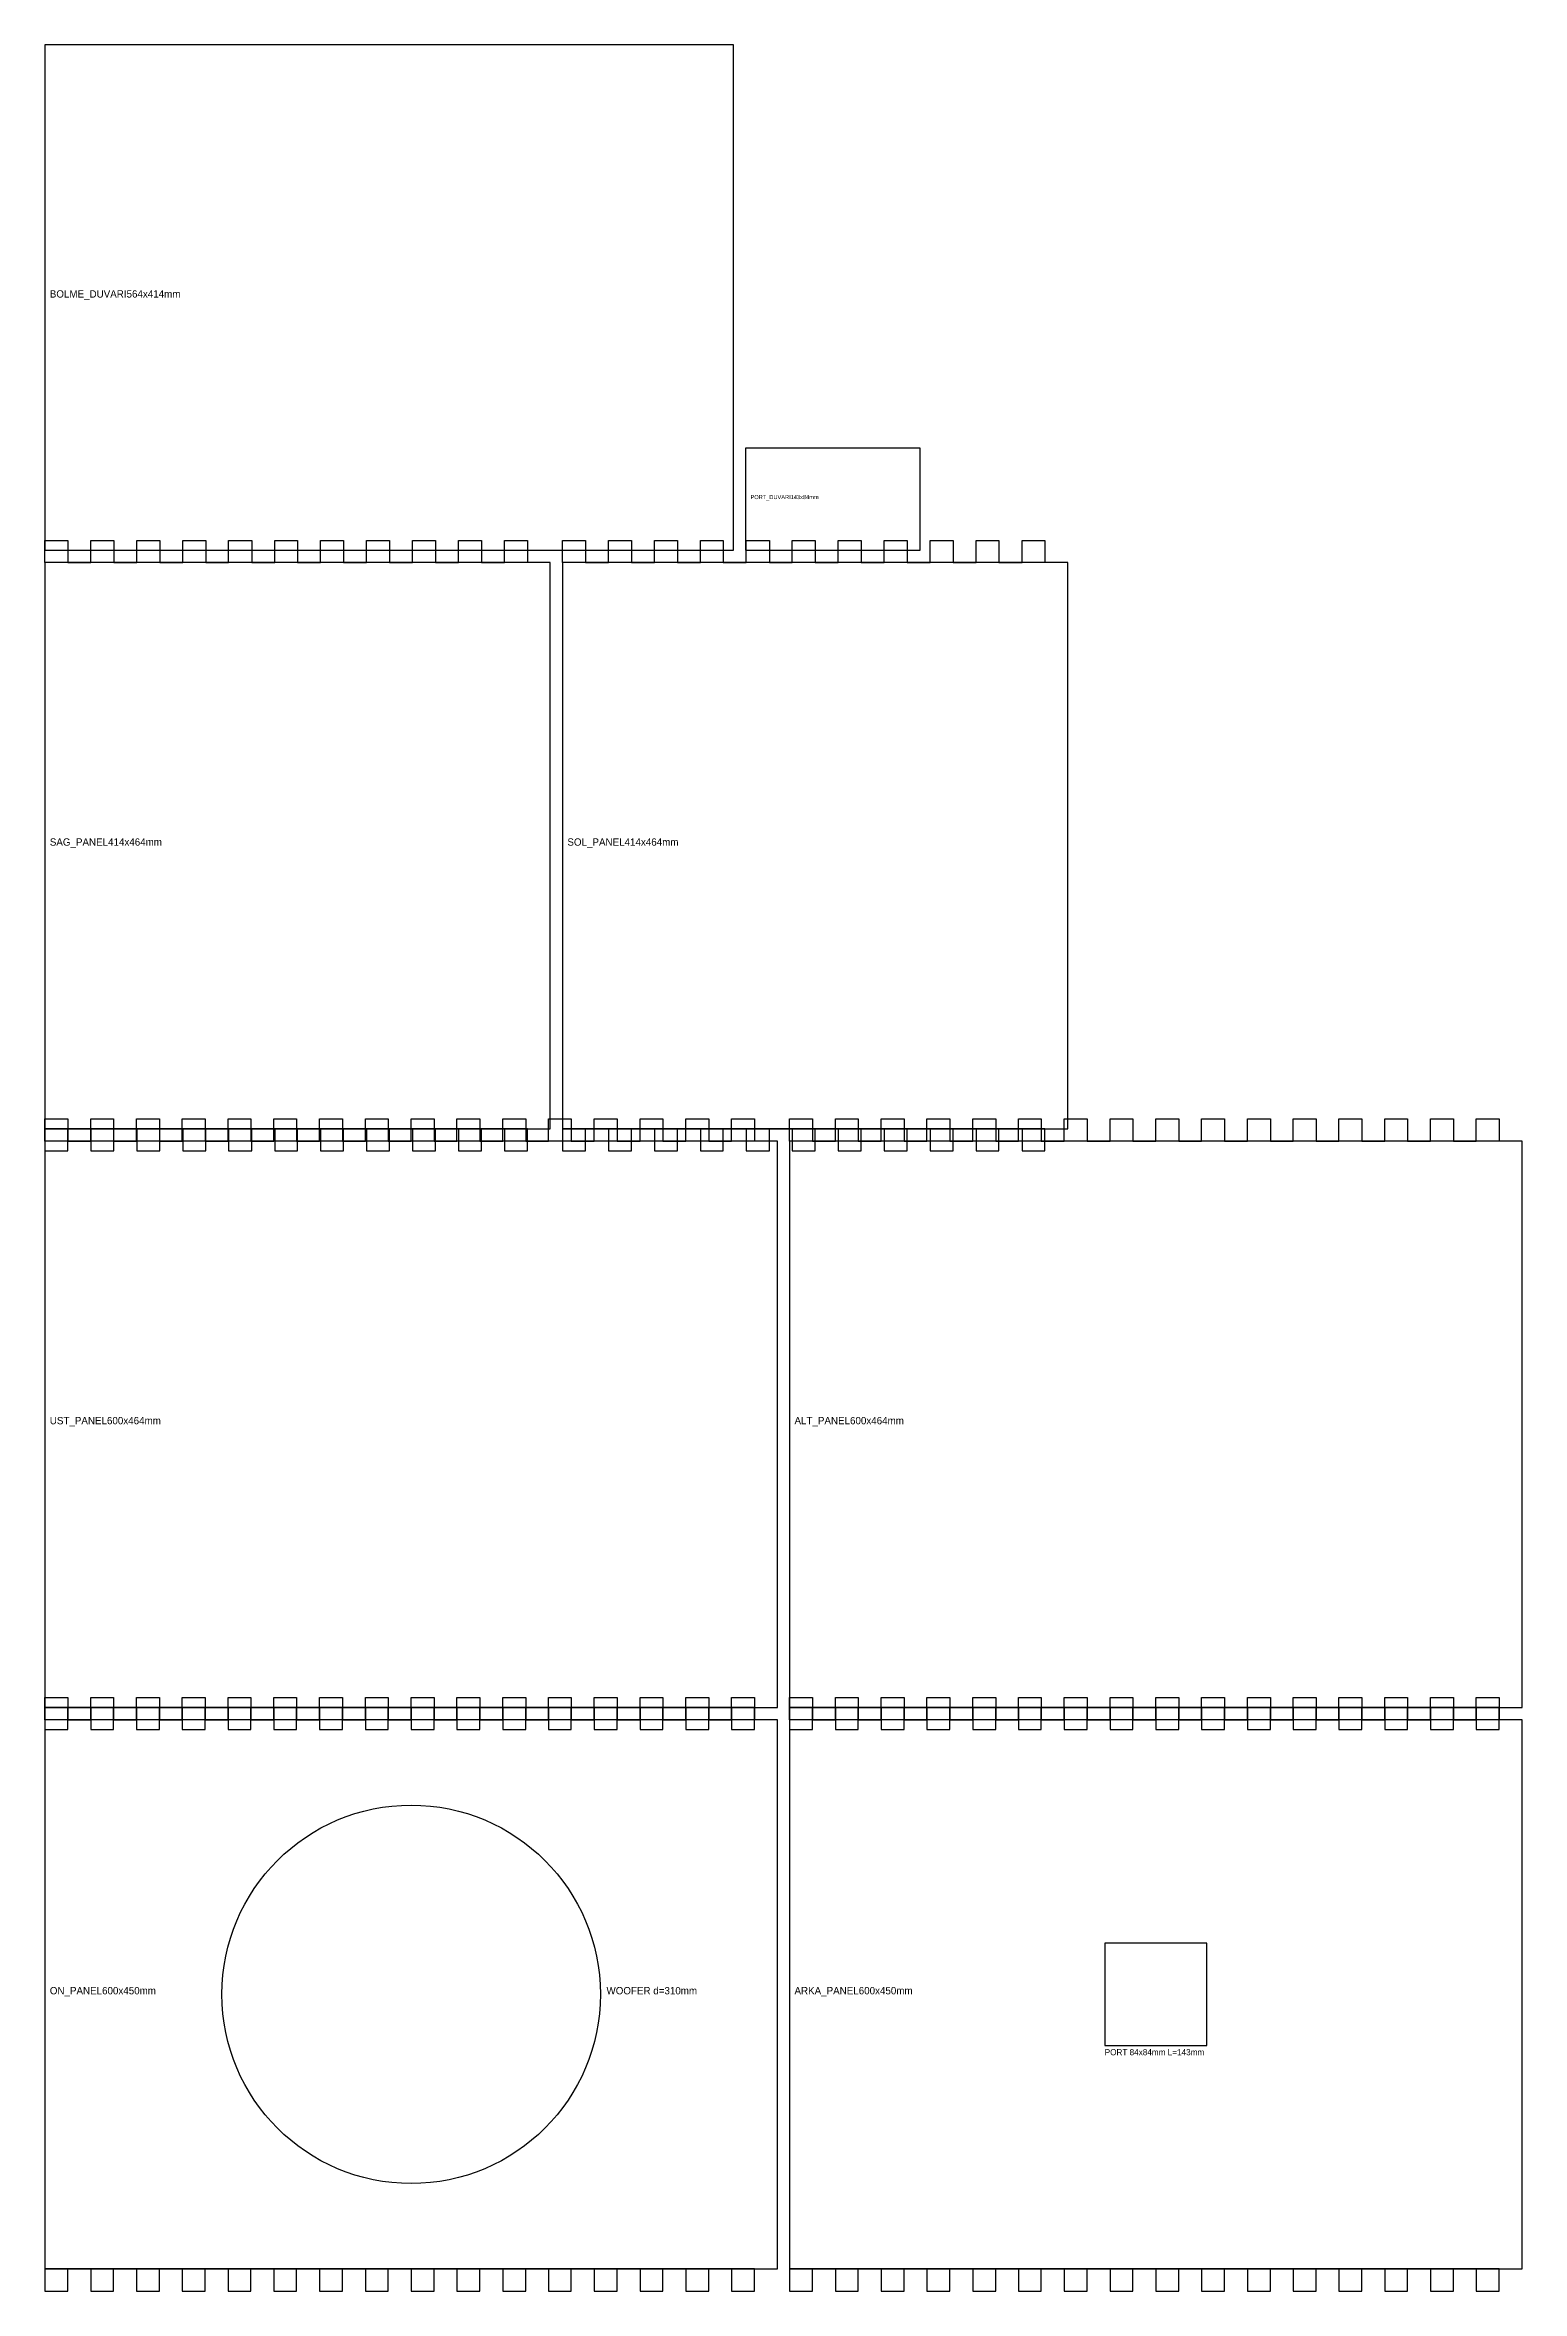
# Model space of a CAD drawing. Header units: millimetres. Extents: x 0 to 1210, y -18 to 1822.
import ezdxf

# ---------------------------------------------------------------- set-up
doc = ezdxf.new("R2010")
doc.units = ezdxf.units.MM
for name, color, linetype in [('CUT_RED', 1, 'Continuous'), ('DIVIDER_YELLOW', 2, 'Continuous'), ('ENGRAVE_BLUE', 5, 'Continuous'), ('PORT_GREEN', 3, 'Continuous')]:
    doc.layers.add(name, color=color, linetype=linetype)

msp = doc.modelspace()

# ---------------------------------------------------------------- linework, layer by layer
at = {"layer": 'CUT_RED'}
for points in [[(0, 1398), (0, 1416.1), (18.8, 1416.1), (18.8, 1398), (37.6, 1398), (37.6, 1416.1), (56.5, 1416.1), (56.5, 1398), (75.3, 1398), (75.3, 1416.1), (94.1, 1416.1), (94.1, 1398), (112.9, 1398), (112.9, 1416.1), (131.7, 1416.1), (131.7, 1398), (150.5, 1398), (150.5, 1416.1), (169.4, 1416.1), (169.4, 1398), (188.2, 1398), (188.2, 1416.1), (207, 1416.1), (207, 1398), (225.8, 1398), (225.8, 1416.1), (244.6, 1416.1), (244.6, 1398), (263.5, 1398), (263.5, 1416.1), (282.3, 1416.1), (282.3, 1398), (301.1, 1398), (301.1, 1416.1), (319.9, 1416.1), (319.9, 1398), (338.7, 1398), (338.7, 1416.1), (357.5, 1416.1), (357.5, 1398), (376.4, 1398), (376.4, 1416.1), (395.2, 1416.1), (395.2, 1398)], [(424, 1398), (424, 1416.1), (442.8, 1416.1), (442.8, 1398), (461.6, 1398), (461.6, 1416.1), (480.5, 1416.1), (480.5, 1398), (499.3, 1398), (499.3, 1416.1), (518.1, 1416.1), (518.1, 1398), (536.9, 1398), (536.9, 1416.1), (555.7, 1416.1), (555.7, 1398), (574.5, 1398), (574.5, 1416.1), (593.4, 1416.1), (593.4, 1398), (612.2, 1398), (612.2, 1416.1), (631, 1416.1), (631, 1398), (649.8, 1398), (649.8, 1416.1), (668.6, 1416.1), (668.6, 1398), (687.5, 1398), (687.5, 1416.1), (706.3, 1416.1), (706.3, 1398), (725.1, 1398), (725.1, 1416.1), (743.9, 1416.1), (743.9, 1398), (762.7, 1398), (762.7, 1416.1), (781.5, 1416.1), (781.5, 1398), (800.4, 1398), (800.4, 1416.1), (819.2, 1416.1), (819.2, 1398)], [(0, 934), (414, 934), (414, 1398), (0, 1398)], [(424, 934), (838, 934), (838, 1398), (424, 1398)], [(0, 924), (0, 942.1), (18.8, 942.1), (18.8, 924), (37.5, 924), (37.5, 942.1), (56.2, 942.1), (56.2, 924), (75, 924), (75, 942.1), (93.8, 942.1), (93.8, 924), (112.5, 924), (112.5, 942.1), (131.2, 942.1), (131.2, 924), (150, 924), (150, 942.1), (168.8, 942.1), (168.8, 924), (187.5, 924), (187.5, 942.1), (206.2, 942.1), (206.2, 924), (225, 924), (225, 942.1), (243.8, 942.1), (243.8, 924), (262.5, 924), (262.5, 942.1), (281.2, 942.1), (281.2, 924), (300, 924), (300, 942.1), (318.8, 942.1), (318.8, 924), (337.5, 924), (337.5, 942.1), (356.2, 942.1), (356.2, 924), (375, 924), (375, 942.1), (393.8, 942.1), (393.8, 924), (412.5, 924), (412.5, 942.1), (431.2, 942.1), (431.2, 924), (450, 924), (450, 942.1), (468.8, 942.1), (468.8, 924), (487.5, 924), (487.5, 942.1), (506.2, 942.1), (506.2, 924), (525, 924), (525, 942.1), (543.8, 942.1), (543.8, 924), (562.5, 924), (562.5, 942.1), (581.2, 942.1), (581.2, 924)], [(610, 924), (610, 942.1), (628.8, 942.1), (628.8, 924), (647.5, 924), (647.5, 942.1), (666.2, 942.1), (666.2, 924), (685, 924), (685, 942.1), (703.8, 942.1), (703.8, 924), (722.5, 924), (722.5, 942.1), (741.2, 942.1), (741.2, 924), (760, 924), (760, 942.1), (778.8, 942.1), (778.8, 924), (797.5, 924), (797.5, 942.1), (816.2, 942.1), (816.2, 924), (835, 924), (835, 942.1), (853.8, 942.1), (853.8, 924), (872.5, 924), (872.5, 942.1), (891.2, 942.1), (891.2, 924), (910, 924), (910, 942.1), (928.8, 942.1), (928.8, 924), (947.5, 924), (947.5, 942.1), (966.2, 942.1), (966.2, 924), (985, 924), (985, 942.1), (1003.8, 942.1), (1003.8, 924), (1022.5, 924), (1022.5, 942.1), (1041.2, 942.1), (1041.2, 924), (1060, 924), (1060, 942.1), (1078.8, 942.1), (1078.8, 924), (1097.5, 924), (1097.5, 942.1), (1116.2, 942.1), (1116.2, 924), (1135, 924), (1135, 942.1), (1153.8, 942.1), (1153.8, 924), (1172.5, 924), (1172.5, 942.1), (1191.2, 942.1), (1191.2, 924)], [(0, 934), (0, 915.9), (18.8, 915.9), (18.8, 934), (37.6, 934), (37.6, 915.9), (56.5, 915.9), (56.5, 934), (75.3, 934), (75.3, 915.9), (94.1, 915.9), (94.1, 934), (112.9, 934), (112.9, 915.9), (131.7, 915.9), (131.7, 934), (150.5, 934), (150.5, 915.9), (169.4, 915.9), (169.4, 934), (188.2, 934), (188.2, 915.9), (207, 915.9), (207, 934), (225.8, 934), (225.8, 915.9), (244.6, 915.9), (244.6, 934), (263.5, 934), (263.5, 915.9), (282.3, 915.9), (282.3, 934), (301.1, 934), (301.1, 915.9), (319.9, 915.9), (319.9, 934), (338.7, 934), (338.7, 915.9), (357.5, 915.9), (357.5, 934), (376.4, 934), (376.4, 915.9), (395.2, 915.9), (395.2, 934)], [(0, 460), (600, 460), (600, 924), (0, 924)], [(424, 934), (424, 915.9), (442.8, 915.9), (442.8, 934), (461.6, 934), (461.6, 915.9), (480.5, 915.9), (480.5, 934), (499.3, 934), (499.3, 915.9), (518.1, 915.9), (518.1, 934), (536.9, 934), (536.9, 915.9), (555.7, 915.9), (555.7, 934), (574.5, 934), (574.5, 915.9), (593.4, 915.9), (593.4, 934), (612.2, 934), (612.2, 915.9), (631, 915.9), (631, 934), (649.8, 934), (649.8, 915.9), (668.6, 915.9), (668.6, 934), (687.5, 934), (687.5, 915.9), (706.3, 915.9), (706.3, 934), (725.1, 934), (725.1, 915.9), (743.9, 915.9), (743.9, 934), (762.7, 934), (762.7, 915.9), (781.5, 915.9), (781.5, 934), (800.4, 934), (800.4, 915.9), (819.2, 915.9), (819.2, 934)], [(610, 460), (1210, 460), (1210, 924), (610, 924)], [(0, 450), (0, 468.1), (18.8, 468.1), (18.8, 450), (37.5, 450), (37.5, 468.1), (56.2, 468.1), (56.2, 450), (75, 450), (75, 468.1), (93.8, 468.1), (93.8, 450), (112.5, 450), (112.5, 468.1), (131.2, 468.1), (131.2, 450), (150, 450), (150, 468.1), (168.8, 468.1), (168.8, 450), (187.5, 450), (187.5, 468.1), (206.2, 468.1), (206.2, 450), (225, 450), (225, 468.1), (243.8, 468.1), (243.8, 450), (262.5, 450), (262.5, 468.1), (281.2, 468.1), (281.2, 450), (300, 450), (300, 468.1), (318.8, 468.1), (318.8, 450), (337.5, 450), (337.5, 468.1), (356.2, 468.1), (356.2, 450), (375, 450), (375, 468.1), (393.8, 468.1), (393.8, 450), (412.5, 450), (412.5, 468.1), (431.2, 468.1), (431.2, 450), (450, 450), (450, 468.1), (468.8, 468.1), (468.8, 450), (487.5, 450), (487.5, 468.1), (506.2, 468.1), (506.2, 450), (525, 450), (525, 468.1), (543.8, 468.1), (543.8, 450), (562.5, 450), (562.5, 468.1), (581.2, 468.1), (581.2, 450)], [(610, 450), (610, 468.1), (628.8, 468.1), (628.8, 450), (647.5, 450), (647.5, 468.1), (666.2, 468.1), (666.2, 450), (685, 450), (685, 468.1), (703.8, 468.1), (703.8, 450), (722.5, 450), (722.5, 468.1), (741.2, 468.1), (741.2, 450), (760, 450), (760, 468.1), (778.8, 468.1), (778.8, 450), (797.5, 450), (797.5, 468.1), (816.2, 468.1), (816.2, 450), (835, 450), (835, 468.1), (853.8, 468.1), (853.8, 450), (872.5, 450), (872.5, 468.1), (891.2, 468.1), (891.2, 450), (910, 450), (910, 468.1), (928.8, 468.1), (928.8, 450), (947.5, 450), (947.5, 468.1), (966.2, 468.1), (966.2, 450), (985, 450), (985, 468.1), (1003.8, 468.1), (1003.8, 450), (1022.5, 450), (1022.5, 468.1), (1041.2, 468.1), (1041.2, 450), (1060, 450), (1060, 468.1), (1078.8, 468.1), (1078.8, 450), (1097.5, 450), (1097.5, 468.1), (1116.2, 468.1), (1116.2, 450), (1135, 450), (1135, 468.1), (1153.8, 468.1), (1153.8, 450), (1172.5, 450), (1172.5, 468.1), (1191.2, 468.1), (1191.2, 450)], [(0, 460), (0, 441.9), (18.8, 441.9), (18.8, 460), (37.5, 460), (37.5, 441.9), (56.2, 441.9), (56.2, 460), (75, 460), (75, 441.9), (93.8, 441.9), (93.8, 460), (112.5, 460), (112.5, 441.9), (131.2, 441.9), (131.2, 460), (150, 460), (150, 441.9), (168.8, 441.9), (168.8, 460), (187.5, 460), (187.5, 441.9), (206.2, 441.9), (206.2, 460), (225, 460), (225, 441.9), (243.8, 441.9), (243.8, 460), (262.5, 460), (262.5, 441.9), (281.2, 441.9), (281.2, 460), (300, 460), (300, 441.9), (318.8, 441.9), (318.8, 460), (337.5, 460), (337.5, 441.9), (356.2, 441.9), (356.2, 460), (375, 460), (375, 441.9), (393.8, 441.9), (393.8, 460), (412.5, 460), (412.5, 441.9), (431.2, 441.9), (431.2, 460), (450, 460), (450, 441.9), (468.8, 441.9), (468.8, 460), (487.5, 460), (487.5, 441.9), (506.2, 441.9), (506.2, 460), (525, 460), (525, 441.9), (543.8, 441.9), (543.8, 460), (562.5, 460), (562.5, 441.9), (581.2, 441.9), (581.2, 460)], [(0, 0), (600, 0), (600, 450), (0, 450)], [(610, 460), (610, 441.9), (628.8, 441.9), (628.8, 460), (647.5, 460), (647.5, 441.9), (666.2, 441.9), (666.2, 460), (685, 460), (685, 441.9), (703.8, 441.9), (703.8, 460), (722.5, 460), (722.5, 441.9), (741.2, 441.9), (741.2, 460), (760, 460), (760, 441.9), (778.8, 441.9), (778.8, 460), (797.5, 460), (797.5, 441.9), (816.2, 441.9), (816.2, 460), (835, 460), (835, 441.9), (853.8, 441.9), (853.8, 460), (872.5, 460), (872.5, 441.9), (891.2, 441.9), (891.2, 460), (910, 460), (910, 441.9), (928.8, 441.9), (928.8, 460), (947.5, 460), (947.5, 441.9), (966.2, 441.9), (966.2, 460), (985, 460), (985, 441.9), (1003.8, 441.9), (1003.8, 460), (1022.5, 460), (1022.5, 441.9), (1041.2, 441.9), (1041.2, 460), (1060, 460), (1060, 441.9), (1078.8, 441.9), (1078.8, 460), (1097.5, 460), (1097.5, 441.9), (1116.2, 441.9), (1116.2, 460), (1135, 460), (1135, 441.9), (1153.8, 441.9), (1153.8, 460), (1172.5, 460), (1172.5, 441.9), (1191.2, 441.9), (1191.2, 460)], [(610, 0), (1210, 0), (1210, 450), (610, 450)], [(0, 0), (0, -18.1), (18.8, -18.1), (18.8, 0), (37.5, 0), (37.5, -18.1), (56.2, -18.1), (56.2, 0), (75, 0), (75, -18.1), (93.8, -18.1), (93.8, 0), (112.5, 0), (112.5, -18.1), (131.2, -18.1), (131.2, 0), (150, 0), (150, -18.1), (168.8, -18.1), (168.8, 0), (187.5, 0), (187.5, -18.1), (206.2, -18.1), (206.2, 0), (225, 0), (225, -18.1), (243.8, -18.1), (243.8, 0), (262.5, 0), (262.5, -18.1), (281.2, -18.1), (281.2, 0), (300, 0), (300, -18.1), (318.8, -18.1), (318.8, 0), (337.5, 0), (337.5, -18.1), (356.2, -18.1), (356.2, 0), (375, 0), (375, -18.1), (393.8, -18.1), (393.8, 0), (412.5, 0), (412.5, -18.1), (431.2, -18.1), (431.2, 0), (450, 0), (450, -18.1), (468.8, -18.1), (468.8, 0), (487.5, 0), (487.5, -18.1), (506.2, -18.1), (506.2, 0), (525, 0), (525, -18.1), (543.8, -18.1), (543.8, 0), (562.5, 0), (562.5, -18.1), (581.2, -18.1), (581.2, 0)], [(610, 0), (610, -18.1), (628.8, -18.1), (628.8, 0), (647.5, 0), (647.5, -18.1), (666.2, -18.1), (666.2, 0), (685, 0), (685, -18.1), (703.8, -18.1), (703.8, 0), (722.5, 0), (722.5, -18.1), (741.2, -18.1), (741.2, 0), (760, 0), (760, -18.1), (778.8, -18.1), (778.8, 0), (797.5, 0), (797.5, -18.1), (816.2, -18.1), (816.2, 0), (835, 0), (835, -18.1), (853.8, -18.1), (853.8, 0), (872.5, 0), (872.5, -18.1), (891.2, -18.1), (891.2, 0), (910, 0), (910, -18.1), (928.8, -18.1), (928.8, 0), (947.5, 0), (947.5, -18.1), (966.2, -18.1), (966.2, 0), (985, 0), (985, -18.1), (1003.8, -18.1), (1003.8, 0), (1022.5, 0), (1022.5, -18.1), (1041.2, -18.1), (1041.2, 0), (1060, 0), (1060, -18.1), (1078.8, -18.1), (1078.8, 0), (1097.5, 0), (1097.5, -18.1), (1116.2, -18.1), (1116.2, 0), (1135, 0), (1135, -18.1), (1153.8, -18.1), (1153.8, 0), (1172.5, 0), (1172.5, -18.1), (1191.2, -18.1), (1191.2, 0)]]:
    msp.add_lwpolyline(points, close=True, dxfattribs=at)
msp.add_circle((300, 225), 155, dxfattribs=at)
at = {"layer": 'DIVIDER_YELLOW'}
msp.add_lwpolyline([(0, 1408), (564, 1408), (564, 1822), (0, 1822)], close=True, dxfattribs=at)
at = {"layer": 'PORT_GREEN'}
for points in [[(574, 1408), (717, 1408), (717, 1491.7), (574, 1491.7)], [(868.1, 183.1), (951.9, 183.1), (951.9, 266.9), (868.1, 266.9)]]:
    msp.add_lwpolyline(points, close=True, dxfattribs=at)

# ---------------------------------------------------------------- texts
at = {"layer": 'ENGRAVE_BLUE'}
for s, height, p in [('BOLME_DUVARI564x414mm', 6, (4, 1615)), ('PORT_DUVARI143x84mm', 3.349, (578, 1449.9)), ('SAG_PANEL414x464mm', 6, (4, 1166)), ('SOL_PANEL414x464mm', 6, (428, 1166)), ('UST_PANEL600x464mm', 6, (4, 692)), ('ALT_PANEL600x464mm', 6, (614, 692)), ('ON_PANEL600x450mm', 6, (4, 225)), ('WOOFER d=310mm', 6, (460, 225)), ('ARKA_PANEL600x450mm', 6, (614, 225)), ('PORT 84x84mm L=143mm', 5, (868.1, 175.1))]:
    msp.add_text(s, height=height, dxfattribs=at).set_placement(p)

doc.saveas('drawing.dxf')
